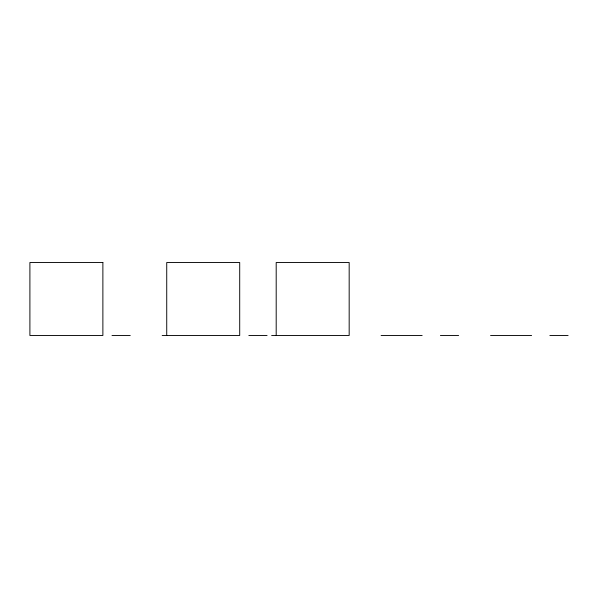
<?xml version="1.0" encoding="UTF-8"?>
<svg xmlns="http://www.w3.org/2000/svg" width="598" height="598" viewBox="0 0 598 598"><rect width="100%" height="100%" fill="white"/><g stroke="black" fill="none" stroke-linecap="round" stroke-linejoin="round"><path stroke-width="0.9" d="M111.998 335.485L130.244 335.485M162.17 335.485L239.708 335.485L239.708 262.515L166.73 262.515L166.73 335.485M248.828 335.485L267.074 335.485M271.634 335.485L349.172 335.485L349.172 262.515L276.194 262.515L276.194 335.485M381.098 335.485L422.151 335.485M440.39 335.485L458.636 335.485M490.562 335.485L531.615 335.485M549.854 335.485L568.1 335.485M102.878 262.515L29.9 262.515L29.9 335.485L102.878 335.485L102.878 262.515"/></g></svg>
